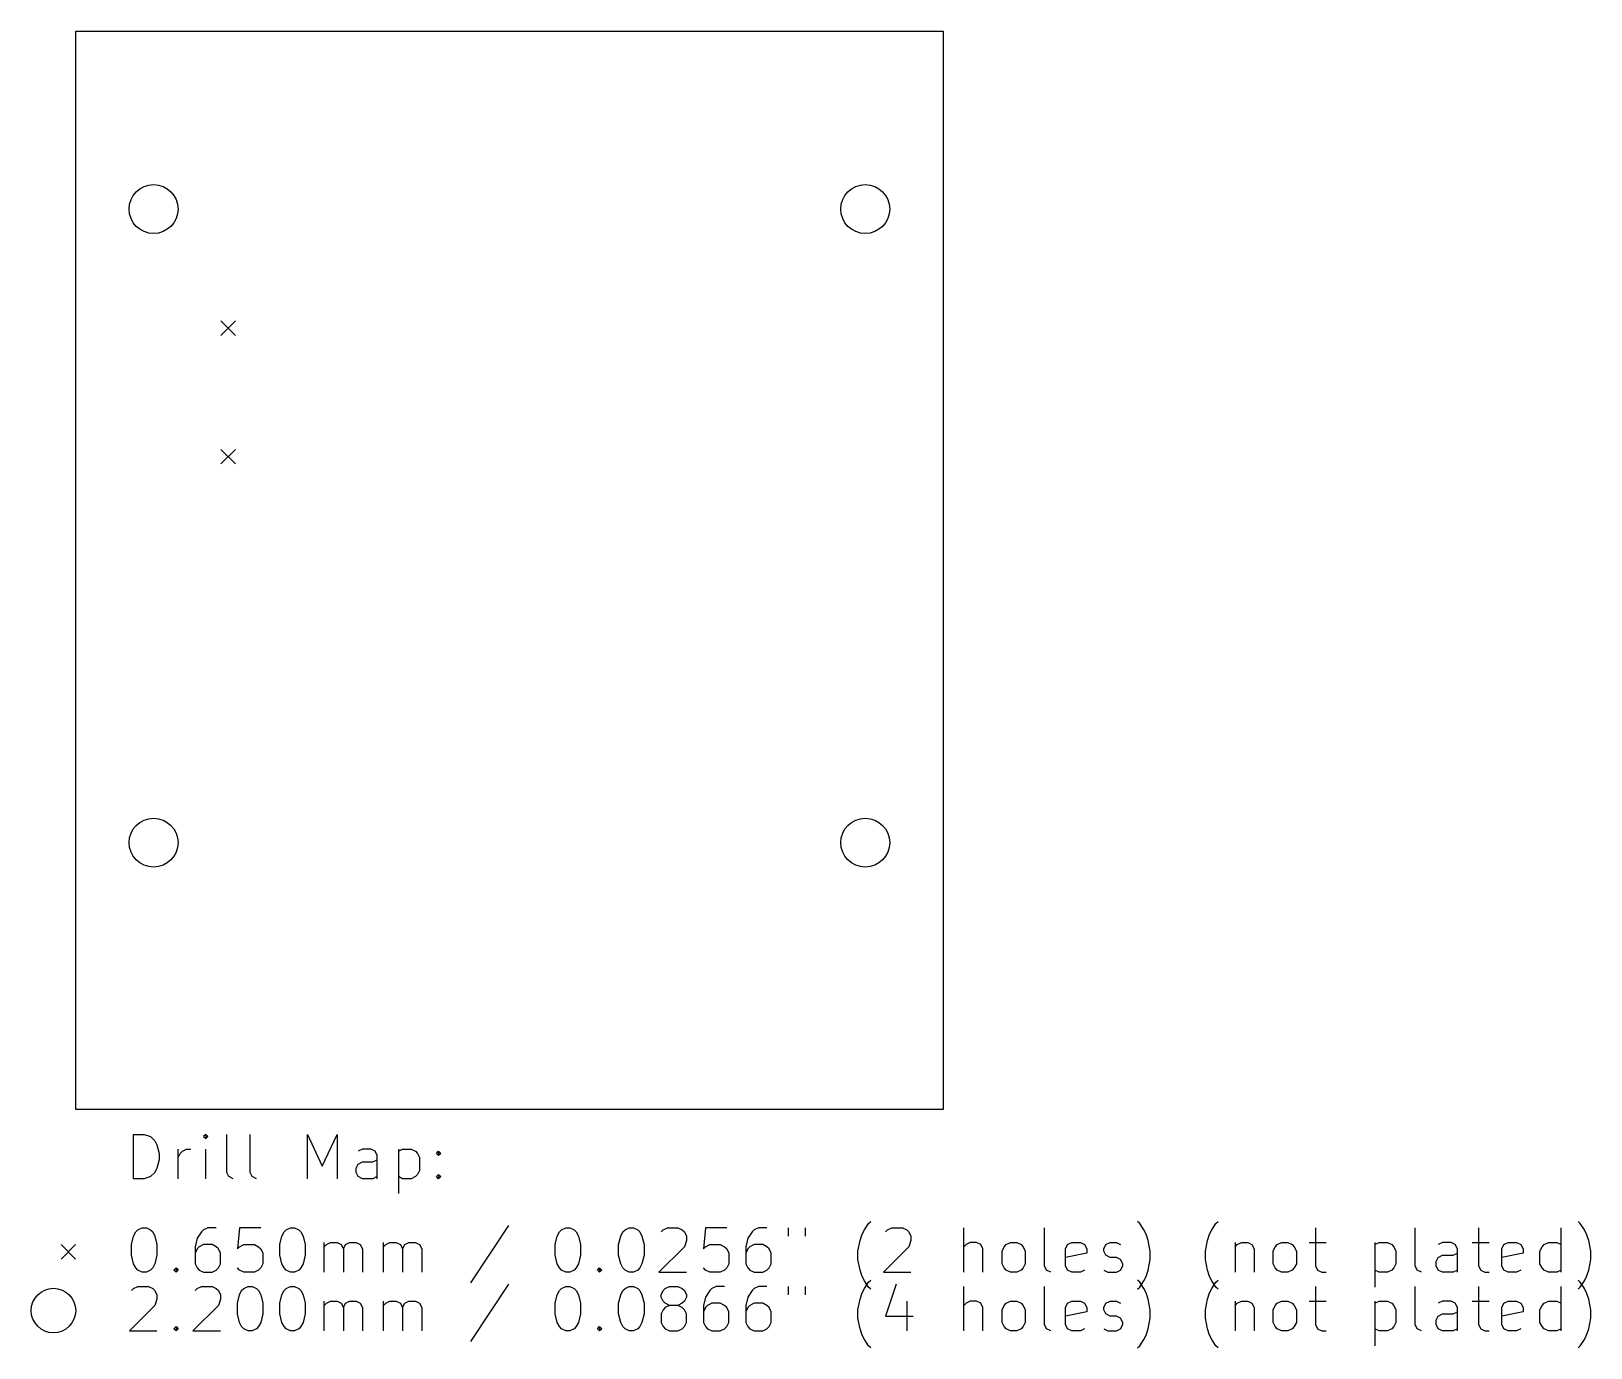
# Model space of a CAD drawing. Extents: x 4.63 to 7.39, y -5.07 to -2.74.
import ezdxf

# ---------------------------------------------------------------- set-up
doc = ezdxf.new("R2010")
doc.units = 0
doc.header["$MEASUREMENT"] = 0
doc.layers.add('BLACK', color=7, linetype='CONTINUOUS')

msp = doc.modelspace()

# ---------------------------------------------------------------- linework, layer by layer
at = {"layer": 'BLACK', "linetype": 'CONTINUOUS'}
for p, q in [((4.7047, -2.7362), (6.2402, -2.7362)), ((4.7047, -4.6457), (4.7047, -2.7362)), ((6.2402, -2.7362), (6.2402, -4.6457)), ((4.9618, -3.2494), (4.9874, -3.275)), ((4.9874, -3.2494), (4.9618, -3.275)), ((4.9618, -3.477), (4.9874, -3.5026)), ((4.9874, -3.477), (4.9618, -3.5026)), ((6.2402, -4.6457), (4.7047, -4.6457)), ((4.8072, -4.7685), (4.8072, -4.6898)), ((4.8072, -4.6898), (4.8259, -4.6898)), ((4.8259, -4.6898), (4.8372, -4.6935)), ((4.8372, -4.6935), (4.8447, -4.701)), ((4.9347, -4.6898), (4.9309, -4.6935)), ((4.9309, -4.6935), (4.9347, -4.6973)), ((4.9384, -4.6935), (4.9347, -4.6898)), ((4.9347, -4.6898), (4.9347, -4.6973)), ((4.9347, -4.6973), (4.9384, -4.6935)), ((4.9722, -4.7572), (4.9722, -4.6898)), ((5.0134, -4.7572), (5.0134, -4.6898)), ((5.1147, -4.7685), (5.1147, -4.6898)), ((5.1147, -4.6898), (5.1409, -4.746)), ((5.1409, -4.746), (5.1672, -4.6898)), ((5.1672, -4.6898), (5.1672, -4.7685)), ((4.8447, -4.701), (4.8484, -4.7085)), ((4.8484, -4.7085), (4.8522, -4.7235)), ((4.8859, -4.7685), (4.8859, -4.716)), ((4.8897, -4.7235), (4.8934, -4.7198)), ((4.8934, -4.7198), (4.9009, -4.716)), ((4.9009, -4.716), (4.9084, -4.716)), ((4.9347, -4.7685), (4.9347, -4.716)), ((5.2121, -4.716), (5.2046, -4.7198)), ((5.2271, -4.716), (5.2121, -4.716)), ((5.2346, -4.7198), (5.2271, -4.716)), ((5.2384, -4.7273), (5.2346, -4.7198)), ((5.2759, -4.716), (5.2759, -4.7947)), ((5.2759, -4.7198), (5.2834, -4.716)), ((5.2834, -4.716), (5.2984, -4.716)), ((5.2984, -4.716), (5.3059, -4.7198)), ((5.3059, -4.7198), (5.3096, -4.7235)), ((5.3434, -4.7235), (5.3471, -4.7198)), ((5.3471, -4.7198), (5.3509, -4.7235)), ((5.3471, -4.7198), (5.3471, -4.7273)), ((4.8522, -4.7348), (4.8484, -4.7497)), ((4.8522, -4.7235), (4.8522, -4.7348)), ((4.8859, -4.731), (4.8897, -4.7235)), ((5.2009, -4.7497), (5.2046, -4.7423)), ((5.2046, -4.7423), (5.2121, -4.7385)), ((5.2121, -4.7385), (5.2309, -4.7385)), ((5.2309, -4.7385), (5.2384, -4.7348)), ((5.2384, -4.7685), (5.2384, -4.7273)), ((5.3096, -4.7235), (5.3134, -4.731)), ((5.3134, -4.731), (5.3134, -4.7535)), ((5.3471, -4.7273), (5.3434, -4.7235)), ((5.3509, -4.7235), (5.3471, -4.7273)), ((4.8259, -4.7685), (4.8072, -4.7685)), ((4.8372, -4.7647), (4.8259, -4.7685)), ((4.8447, -4.7572), (4.8372, -4.7647)), ((4.8484, -4.7497), (4.8447, -4.7572)), ((4.9759, -4.7647), (4.9722, -4.7572)), ((4.9834, -4.7685), (4.9759, -4.7647)), ((5.0172, -4.7647), (5.0134, -4.7572)), ((5.0247, -4.7685), (5.0172, -4.7647)), ((5.2009, -4.7572), (5.2009, -4.7497)), ((5.2046, -4.7647), (5.2009, -4.7572)), ((5.2121, -4.7685), (5.2046, -4.7647)), ((5.2309, -4.7685), (5.2121, -4.7685)), ((5.2384, -4.7647), (5.2309, -4.7685)), ((5.2834, -4.7685), (5.2759, -4.7647)), ((5.2984, -4.7685), (5.2834, -4.7685)), ((5.3059, -4.7647), (5.2984, -4.7685)), ((5.3096, -4.761), (5.3059, -4.7647)), ((5.3134, -4.7535), (5.3096, -4.761)), ((5.3434, -4.7647), (5.3471, -4.761)), ((5.3471, -4.7685), (5.3434, -4.7647)), ((5.3471, -4.761), (5.3509, -4.7647)), ((5.3471, -4.761), (5.3471, -4.7685)), ((5.3509, -4.7647), (5.3471, -4.7685)), ((4.8109, -4.8626), (4.8147, -4.8589)), ((4.8147, -4.8589), (4.8222, -4.8551)), ((4.8222, -4.8551), (4.8297, -4.8551)), ((4.8297, -4.8551), (4.8372, -4.8589)), ((4.8372, -4.8589), (4.8409, -4.8626)), ((4.9309, -4.8589), (4.9272, -4.8626)), ((4.9384, -4.8551), (4.9309, -4.8589)), ((4.9534, -4.8551), (4.9384, -4.8551)), ((4.9947, -4.8551), (4.9909, -4.8926)), ((5.0322, -4.8551), (4.9947, -4.8551)), ((5.0734, -4.8626), (5.0772, -4.8589)), ((5.0772, -4.8589), (5.0847, -4.8551)), ((5.0847, -4.8551), (5.0922, -4.8551)), ((5.0922, -4.8551), (5.0997, -4.8589)), ((5.0997, -4.8589), (5.1034, -4.8626)), ((5.4709, -4.8514), (5.4034, -4.9526)), ((5.5609, -4.8626), (5.5646, -4.8589)), ((5.5646, -4.8589), (5.5721, -4.8551)), ((5.5721, -4.8551), (5.5796, -4.8551)), ((5.5796, -4.8551), (5.5871, -4.8589)), ((5.5871, -4.8589), (5.5908, -4.8626)), ((5.6733, -4.8626), (5.6771, -4.8589)), ((5.6771, -4.8589), (5.6846, -4.8551)), ((5.6846, -4.8551), (5.6921, -4.8551)), ((5.6921, -4.8551), (5.6996, -4.8589)), ((5.6996, -4.8589), (5.7033, -4.8626)), ((5.7408, -4.8626), (5.7446, -4.8589)), ((5.7446, -4.8589), (5.7521, -4.8551)), ((5.7521, -4.8551), (5.7708, -4.8551)), ((5.7708, -4.8551), (5.7783, -4.8589)), ((5.7783, -4.8589), (5.7821, -4.8626)), ((5.8196, -4.8551), (5.8158, -4.8926)), ((5.8571, -4.8551), (5.8196, -4.8551)), ((5.9058, -4.8589), (5.9021, -4.8626)), ((5.9133, -4.8551), (5.9058, -4.8589)), ((5.9283, -4.8551), (5.9133, -4.8551)), ((5.9658, -4.8551), (5.9658, -4.8701)), ((5.9958, -4.8551), (5.9958, -4.8701)), ((6.097, -4.8664), (6.1008, -4.8589)), ((6.1008, -4.8589), (6.1083, -4.8476)), ((6.1083, -4.8476), (6.112, -4.8439)), ((6.1383, -4.8626), (6.142, -4.8589)), ((6.142, -4.8589), (6.1495, -4.8551)), ((6.1495, -4.8551), (6.1683, -4.8551)), ((6.1683, -4.8551), (6.1758, -4.8589)), ((6.1758, -4.8589), (6.1795, -4.8626)), ((6.277, -4.9339), (6.277, -4.8551)), ((6.4195, -4.9226), (6.4195, -4.8551)), ((6.5882, -4.8476), (6.5845, -4.8439)), ((6.5957, -4.8589), (6.5882, -4.8476)), ((6.5995, -4.8664), (6.5957, -4.8589)), ((6.712, -4.8664), (6.7157, -4.8589)), ((6.7157, -4.8589), (6.7232, -4.8476)), ((6.7232, -4.8476), (6.727, -4.8439)), ((6.8994, -4.8551), (6.8994, -4.9226)), ((7.0757, -4.9226), (7.0757, -4.8551)), ((7.1881, -4.8551), (7.1881, -4.9226)), ((7.3344, -4.9339), (7.3344, -4.8551)), ((7.3681, -4.8476), (7.3644, -4.8439)), ((7.3756, -4.8589), (7.3681, -4.8476)), ((7.3794, -4.8664), (7.3756, -4.8589)), ((4.6789, -4.885), (4.7045, -4.9106)), ((4.7045, -4.885), (4.6789, -4.9106)), ((4.8034, -4.8851), (4.8072, -4.8701)), ((4.8034, -4.9039), (4.8034, -4.8851)), ((4.8072, -4.8701), (4.8109, -4.8626)), ((4.8409, -4.8626), (4.8447, -4.8701)), ((4.8447, -4.8701), (4.8484, -4.8851)), ((4.8484, -4.8851), (4.8484, -4.9039)), ((4.9197, -4.8739), (4.9159, -4.8889)), ((4.9272, -4.8626), (4.9197, -4.8739)), ((4.9309, -4.8851), (4.9234, -4.8889)), ((4.9459, -4.8851), (4.9309, -4.8851)), ((4.9534, -4.8889), (4.9459, -4.8851)), ((4.9947, -4.8889), (5.0022, -4.8851)), ((5.0022, -4.8851), (5.0209, -4.8851)), ((5.0209, -4.8851), (5.0284, -4.8889)), ((5.0659, -4.8851), (5.0697, -4.8701)), ((5.0659, -4.9039), (5.0659, -4.8851)), ((5.0697, -4.8701), (5.0734, -4.8626)), ((5.1034, -4.8626), (5.1072, -4.8701)), ((5.1072, -4.8701), (5.1109, -4.8851)), ((5.1109, -4.8851), (5.1109, -4.9039)), ((5.1447, -4.9339), (5.1447, -4.8814)), ((5.1447, -4.8889), (5.1484, -4.8851)), ((5.1484, -4.8851), (5.1559, -4.8814)), ((5.1559, -4.8814), (5.1672, -4.8814)), ((5.1672, -4.8814), (5.1746, -4.8851)), ((5.1746, -4.8851), (5.1784, -4.8926)), ((5.1784, -4.8926), (5.1821, -4.8851)), ((5.1821, -4.8851), (5.1896, -4.8814)), ((5.1896, -4.8814), (5.2009, -4.8814)), ((5.2009, -4.8814), (5.2084, -4.8851)), ((5.2084, -4.8851), (5.2121, -4.8926)), ((5.2496, -4.9339), (5.2496, -4.8814)), ((5.2496, -4.8889), (5.2534, -4.8851)), ((5.2534, -4.8851), (5.2609, -4.8814)), ((5.2609, -4.8814), (5.2721, -4.8814)), ((5.2721, -4.8814), (5.2796, -4.8851)), ((5.2796, -4.8851), (5.2834, -4.8926)), ((5.2834, -4.8926), (5.2871, -4.8851)), ((5.2871, -4.8851), (5.2946, -4.8814)), ((5.2946, -4.8814), (5.3059, -4.8814)), ((5.3059, -4.8814), (5.3134, -4.8851)), ((5.3134, -4.8851), (5.3171, -4.8926)), ((5.5534, -4.8851), (5.5571, -4.8701)), ((5.5534, -4.9039), (5.5534, -4.8851)), ((5.5571, -4.8701), (5.5609, -4.8626)), ((5.5908, -4.8626), (5.5946, -4.8701)), ((5.5946, -4.8701), (5.5983, -4.8851)), ((5.5983, -4.8851), (5.5983, -4.9039)), ((5.6658, -4.8851), (5.6696, -4.8701)), ((5.6658, -4.9039), (5.6658, -4.8851)), ((5.6696, -4.8701), (5.6733, -4.8626)), ((5.7033, -4.8626), (5.7071, -4.8701)), ((5.7071, -4.8701), (5.7108, -4.8851)), ((5.7108, -4.8851), (5.7108, -4.9039)), ((5.7821, -4.8626), (5.7858, -4.8701)), ((5.7858, -4.8776), (5.7821, -4.8889)), ((5.7858, -4.8701), (5.7858, -4.8776)), ((5.8196, -4.8889), (5.8271, -4.8851)), ((5.8271, -4.8851), (5.8458, -4.8851)), ((5.8458, -4.8851), (5.8533, -4.8889)), ((5.8946, -4.8739), (5.8908, -4.8889)), ((5.9021, -4.8626), (5.8946, -4.8739)), ((5.9058, -4.8851), (5.8983, -4.8889)), ((5.9208, -4.8851), (5.9058, -4.8851)), ((5.9283, -4.8889), (5.9208, -4.8851)), ((6.0895, -4.8964), (6.0933, -4.8776)), ((6.0933, -4.8776), (6.097, -4.8664)), ((6.1795, -4.8626), (6.1833, -4.8701)), ((6.1833, -4.8776), (6.1795, -4.8889)), ((6.1833, -4.8701), (6.1833, -4.8776)), ((6.2808, -4.8851), (6.277, -4.8889)), ((6.2883, -4.8814), (6.2808, -4.8851)), ((6.2995, -4.8814), (6.2883, -4.8814)), ((6.307, -4.8851), (6.2995, -4.8814)), ((6.3108, -4.8926), (6.307, -4.8851)), ((6.3483, -4.8889), (6.352, -4.8851)), ((6.352, -4.8851), (6.3595, -4.8814)), ((6.3595, -4.8814), (6.3708, -4.8814)), ((6.3708, -4.8814), (6.3782, -4.8851)), ((6.3782, -4.8851), (6.382, -4.8889)), ((6.457, -4.8926), (6.4607, -4.8851)), ((6.4607, -4.8851), (6.4682, -4.8814)), ((6.4682, -4.8814), (6.4832, -4.8814)), ((6.4832, -4.8814), (6.4907, -4.8851)), ((6.4907, -4.8851), (6.4945, -4.8926)), ((6.5245, -4.8926), (6.5282, -4.8851)), ((6.5282, -4.8851), (6.5357, -4.8814)), ((6.5357, -4.8814), (6.547, -4.8814)), ((6.547, -4.8814), (6.5545, -4.8851)), ((6.6032, -4.8776), (6.5995, -4.8664)), ((6.607, -4.8964), (6.6032, -4.8776)), ((6.7045, -4.8964), (6.7082, -4.8776)), ((6.7082, -4.8776), (6.712, -4.8664)), ((6.757, -4.8814), (6.757, -4.9339)), ((6.757, -4.8889), (6.7607, -4.8851)), ((6.7607, -4.8851), (6.7682, -4.8814)), ((6.7682, -4.8814), (6.7794, -4.8814)), ((6.7794, -4.8814), (6.7869, -4.8851)), ((6.7869, -4.8851), (6.7907, -4.8926)), ((6.8282, -4.8889), (6.8319, -4.8851)), ((6.8319, -4.8851), (6.8394, -4.8814)), ((6.8394, -4.8814), (6.8507, -4.8814)), ((6.8507, -4.8814), (6.8582, -4.8851)), ((6.8582, -4.8851), (6.8619, -4.8889)), ((6.8882, -4.8814), (6.9182, -4.8814)), ((7.0044, -4.8814), (7.0044, -4.9601)), ((7.0044, -4.8851), (7.0119, -4.8814)), ((7.0119, -4.8814), (7.0269, -4.8814)), ((7.0269, -4.8814), (7.0344, -4.8851)), ((7.0344, -4.8851), (7.0382, -4.8889)), ((7.1244, -4.8814), (7.1169, -4.8851)), ((7.1394, -4.8814), (7.1244, -4.8814)), ((7.1469, -4.8851), (7.1394, -4.8814)), ((7.1507, -4.8926), (7.1469, -4.8851)), ((7.1769, -4.8814), (7.2069, -4.8814)), ((7.2294, -4.8926), (7.2331, -4.8851)), ((7.2331, -4.8851), (7.2406, -4.8814)), ((7.2406, -4.8814), (7.2556, -4.8814)), ((7.2556, -4.8814), (7.2631, -4.8851)), ((7.2631, -4.8851), (7.2669, -4.8926)), ((7.3006, -4.8889), (7.3044, -4.8851)), ((7.3044, -4.8851), (7.3119, -4.8814)), ((7.3119, -4.8814), (7.3269, -4.8814)), ((7.3269, -4.8814), (7.3344, -4.8851)), ((7.3831, -4.8776), (7.3794, -4.8664)), ((7.3869, -4.8964), (7.3831, -4.8776)), ((4.8072, -4.9189), (4.8034, -4.9039)), ((4.8484, -4.9039), (4.8447, -4.9189)), ((4.9159, -4.8889), (4.9159, -4.9189)), ((4.9197, -4.8926), (4.9159, -4.9001)), ((4.9234, -4.8889), (4.9197, -4.8926)), ((4.9572, -4.8926), (4.9534, -4.8889)), ((4.9609, -4.9001), (4.9572, -4.8926)), ((4.9609, -4.9189), (4.9609, -4.9001)), ((4.9909, -4.8926), (4.9947, -4.8889)), ((5.0284, -4.8889), (5.0322, -4.8926)), ((5.0322, -4.8926), (5.0359, -4.9001)), ((5.0359, -4.9001), (5.0359, -4.9189)), ((5.0697, -4.9189), (5.0659, -4.9039)), ((5.1109, -4.9039), (5.1072, -4.9189)), ((5.1784, -4.8926), (5.1784, -4.9339)), ((5.2121, -4.8926), (5.2121, -4.9339)), ((5.2834, -4.8926), (5.2834, -4.9339)), ((5.3171, -4.8926), (5.3171, -4.9339)), ((5.5571, -4.9189), (5.5534, -4.9039)), ((5.5983, -4.9039), (5.5946, -4.9189)), ((5.6696, -4.9189), (5.6658, -4.9039)), ((5.7108, -4.9039), (5.7071, -4.9189)), ((5.7821, -4.8889), (5.7371, -4.9339)), ((5.8158, -4.8926), (5.8196, -4.8889)), ((5.8533, -4.8889), (5.8571, -4.8926)), ((5.8571, -4.8926), (5.8608, -4.9001)), ((5.8608, -4.9001), (5.8608, -4.9189)), ((5.8908, -4.8889), (5.8908, -4.9189)), ((5.8946, -4.8926), (5.8908, -4.9001)), ((5.8983, -4.8889), (5.8946, -4.8926)), ((5.9321, -4.8926), (5.9283, -4.8889)), ((5.9358, -4.9001), (5.9321, -4.8926)), ((5.9358, -4.9189), (5.9358, -4.9001)), ((6.0895, -4.9114), (6.0895, -4.8964)), ((6.0933, -4.9301), (6.0895, -4.9114)), ((6.1795, -4.8889), (6.1345, -4.9339)), ((6.3108, -4.9339), (6.3108, -4.8926)), ((6.3445, -4.8964), (6.3483, -4.8889)), ((6.3445, -4.9189), (6.3445, -4.8964)), ((6.382, -4.8889), (6.3857, -4.8964)), ((6.3857, -4.8964), (6.3857, -4.9189)), ((6.457, -4.9226), (6.457, -4.8926)), ((6.4945, -4.9001), (6.457, -4.9076)), ((6.4945, -4.8926), (6.4945, -4.9001)), ((6.5245, -4.8964), (6.5245, -4.8926)), ((6.5282, -4.9039), (6.5245, -4.8964)), ((6.5357, -4.9076), (6.5282, -4.9039)), ((6.547, -4.9076), (6.5357, -4.9076)), ((6.5545, -4.9114), (6.547, -4.9076)), ((6.5582, -4.9189), (6.5545, -4.9114)), ((6.6032, -4.9301), (6.607, -4.9114)), ((6.607, -4.9114), (6.607, -4.8964)), ((6.7045, -4.9114), (6.7045, -4.8964)), ((6.7082, -4.9301), (6.7045, -4.9114)), ((6.7907, -4.8926), (6.7907, -4.9339)), ((6.8244, -4.8964), (6.8282, -4.8889)), ((6.8244, -4.9189), (6.8244, -4.8964)), ((6.8619, -4.8889), (6.8657, -4.8964)), ((6.8657, -4.8964), (6.8657, -4.9189)), ((7.0382, -4.8889), (7.0419, -4.8964)), ((7.0419, -4.8964), (7.0419, -4.9189)), ((7.1132, -4.9151), (7.1169, -4.9076)), ((7.1169, -4.9076), (7.1244, -4.9039)), ((7.1244, -4.9039), (7.1432, -4.9039)), ((7.1432, -4.9039), (7.1507, -4.9001)), ((7.1507, -4.9339), (7.1507, -4.8926)), ((7.2294, -4.9226), (7.2294, -4.8926)), ((7.2669, -4.9001), (7.2294, -4.9076)), ((7.2669, -4.8926), (7.2669, -4.9001)), ((7.2969, -4.8964), (7.3006, -4.8889)), ((7.2969, -4.9189), (7.2969, -4.8964)), ((7.3831, -4.9301), (7.3869, -4.9114)), ((7.3869, -4.9114), (7.3869, -4.8964)), ((4.8109, -4.9264), (4.8072, -4.9189)), ((4.8147, -4.9301), (4.8109, -4.9264)), ((4.8222, -4.9339), (4.8147, -4.9301)), ((4.8297, -4.9339), (4.8222, -4.9339)), ((4.8372, -4.9301), (4.8297, -4.9339)), ((4.8409, -4.9264), (4.8372, -4.9301)), ((4.8447, -4.9189), (4.8409, -4.9264)), ((4.8784, -4.9301), (4.8822, -4.9264)), ((4.8822, -4.9339), (4.8784, -4.9301)), ((4.8822, -4.9264), (4.8859, -4.9301)), ((4.8822, -4.9264), (4.8822, -4.9339)), ((4.8859, -4.9301), (4.8822, -4.9339)), ((4.9159, -4.9189), (4.9197, -4.9264)), ((4.9197, -4.9264), (4.9234, -4.9301)), ((4.9234, -4.9301), (4.9309, -4.9339)), ((4.9309, -4.9339), (4.9459, -4.9339)), ((4.9459, -4.9339), (4.9534, -4.9301)), ((4.9534, -4.9301), (4.9572, -4.9264)), ((4.9572, -4.9264), (4.9609, -4.9189)), ((4.9947, -4.9301), (4.9909, -4.9264)), ((5.0022, -4.9339), (4.9947, -4.9301)), ((5.0209, -4.9339), (5.0022, -4.9339)), ((5.0284, -4.9301), (5.0209, -4.9339)), ((5.0322, -4.9264), (5.0284, -4.9301)), ((5.0359, -4.9189), (5.0322, -4.9264)), ((5.0734, -4.9264), (5.0697, -4.9189)), ((5.0772, -4.9301), (5.0734, -4.9264)), ((5.0847, -4.9339), (5.0772, -4.9301)), ((5.0922, -4.9339), (5.0847, -4.9339)), ((5.0997, -4.9301), (5.0922, -4.9339)), ((5.1034, -4.9264), (5.0997, -4.9301)), ((5.1072, -4.9189), (5.1034, -4.9264)), ((5.5609, -4.9264), (5.5571, -4.9189)), ((5.5646, -4.9301), (5.5609, -4.9264)), ((5.5721, -4.9339), (5.5646, -4.9301)), ((5.5796, -4.9339), (5.5721, -4.9339)), ((5.5871, -4.9301), (5.5796, -4.9339)), ((5.5908, -4.9264), (5.5871, -4.9301)), ((5.5946, -4.9189), (5.5908, -4.9264)), ((5.6283, -4.9301), (5.6321, -4.9264)), ((5.6321, -4.9339), (5.6283, -4.9301)), ((5.6321, -4.9264), (5.6358, -4.9301)), ((5.6321, -4.9264), (5.6321, -4.9339)), ((5.6358, -4.9301), (5.6321, -4.9339)), ((5.6733, -4.9264), (5.6696, -4.9189)), ((5.6771, -4.9301), (5.6733, -4.9264)), ((5.6846, -4.9339), (5.6771, -4.9301)), ((5.6921, -4.9339), (5.6846, -4.9339)), ((5.6996, -4.9301), (5.6921, -4.9339)), ((5.7033, -4.9264), (5.6996, -4.9301)), ((5.7071, -4.9189), (5.7033, -4.9264)), ((5.7371, -4.9339), (5.7858, -4.9339)), ((5.8196, -4.9301), (5.8158, -4.9264)), ((5.8271, -4.9339), (5.8196, -4.9301)), ((5.8458, -4.9339), (5.8271, -4.9339)), ((5.8533, -4.9301), (5.8458, -4.9339)), ((5.8571, -4.9264), (5.8533, -4.9301)), ((5.8608, -4.9189), (5.8571, -4.9264)), ((5.8908, -4.9189), (5.8946, -4.9264)), ((5.8946, -4.9264), (5.8983, -4.9301)), ((5.8983, -4.9301), (5.9058, -4.9339)), ((5.9058, -4.9339), (5.9208, -4.9339)), ((5.9208, -4.9339), (5.9283, -4.9301)), ((5.9283, -4.9301), (5.9321, -4.9264)), ((5.9321, -4.9264), (5.9358, -4.9189)), ((6.097, -4.9414), (6.0933, -4.9301)), ((6.1008, -4.9489), (6.097, -4.9414)), ((6.1345, -4.9339), (6.1833, -4.9339)), ((6.3483, -4.9264), (6.3445, -4.9189)), ((6.352, -4.9301), (6.3483, -4.9264)), ((6.3595, -4.9339), (6.352, -4.9301)), ((6.3708, -4.9339), (6.3595, -4.9339)), ((6.3782, -4.9301), (6.3708, -4.9339)), ((6.382, -4.9264), (6.3782, -4.9301)), ((6.3857, -4.9189), (6.382, -4.9264)), ((6.4232, -4.9301), (6.4195, -4.9226)), ((6.4307, -4.9339), (6.4232, -4.9301)), ((6.4607, -4.9301), (6.457, -4.9226)), ((6.4682, -4.9339), (6.4607, -4.9301)), ((6.4832, -4.9339), (6.4682, -4.9339)), ((6.4907, -4.9301), (6.4832, -4.9339)), ((6.5245, -4.9301), (6.532, -4.9339)), ((6.532, -4.9339), (6.547, -4.9339)), ((6.547, -4.9339), (6.5545, -4.9301)), ((6.5545, -4.9301), (6.5582, -4.9226)), ((6.5582, -4.9226), (6.5582, -4.9189)), ((6.5957, -4.9489), (6.5995, -4.9414)), ((6.5995, -4.9414), (6.6032, -4.9301)), ((6.712, -4.9414), (6.7082, -4.9301)), ((6.7157, -4.9489), (6.712, -4.9414)), ((6.8282, -4.9264), (6.8244, -4.9189)), ((6.8319, -4.9301), (6.8282, -4.9264)), ((6.8394, -4.9339), (6.8319, -4.9301)), ((6.8507, -4.9339), (6.8394, -4.9339)), ((6.8582, -4.9301), (6.8507, -4.9339)), ((6.8619, -4.9264), (6.8582, -4.9301)), ((6.8657, -4.9189), (6.8619, -4.9264)), ((6.8994, -4.9226), (6.9032, -4.9301)), ((6.9032, -4.9301), (6.9107, -4.9339)), ((6.9107, -4.9339), (6.9182, -4.9339)), ((7.0119, -4.9339), (7.0044, -4.9301)), ((7.0269, -4.9339), (7.0119, -4.9339)), ((7.0344, -4.9301), (7.0269, -4.9339)), ((7.0382, -4.9264), (7.0344, -4.9301)), ((7.0419, -4.9189), (7.0382, -4.9264)), ((7.0794, -4.9301), (7.0757, -4.9226)), ((7.0869, -4.9339), (7.0794, -4.9301)), ((7.1132, -4.9226), (7.1132, -4.9151)), ((7.1169, -4.9301), (7.1132, -4.9226)), ((7.1244, -4.9339), (7.1169, -4.9301)), ((7.1432, -4.9339), (7.1244, -4.9339)), ((7.1507, -4.9301), (7.1432, -4.9339)), ((7.1881, -4.9226), (7.1919, -4.9301)), ((7.1919, -4.9301), (7.1994, -4.9339)), ((7.1994, -4.9339), (7.2069, -4.9339)), ((7.2331, -4.9301), (7.2294, -4.9226)), ((7.2406, -4.9339), (7.2331, -4.9301)), ((7.2556, -4.9339), (7.2406, -4.9339)), ((7.2631, -4.9301), (7.2556, -4.9339)), ((7.3006, -4.9264), (7.2969, -4.9189)), ((7.3044, -4.9301), (7.3006, -4.9264)), ((7.3119, -4.9339), (7.3044, -4.9301)), ((7.3269, -4.9339), (7.3119, -4.9339)), ((7.3344, -4.9301), (7.3269, -4.9339)), ((7.3756, -4.9489), (7.3794, -4.9414)), ((7.3794, -4.9414), (7.3831, -4.9301)), ((4.8034, -4.9665), (4.8072, -4.9628)), ((4.8072, -4.9628), (4.8147, -4.959)), ((4.8147, -4.959), (4.8334, -4.959)), ((4.8334, -4.959), (4.8409, -4.9628)), ((4.8409, -4.9628), (4.8447, -4.9665)), ((4.8447, -4.9665), (4.8484, -4.974)), ((4.9159, -4.9665), (4.9197, -4.9628)), ((4.9197, -4.9628), (4.9272, -4.959)), ((4.9272, -4.959), (4.9459, -4.959)), ((4.9459, -4.959), (4.9534, -4.9628)), ((4.9534, -4.9628), (4.9572, -4.9665)), ((4.9572, -4.9665), (4.9609, -4.974)), ((4.9947, -4.974), (4.9984, -4.9665)), ((4.9984, -4.9665), (5.0022, -4.9628)), ((5.0022, -4.9628), (5.0097, -4.959)), ((5.0097, -4.959), (5.0172, -4.959)), ((5.0172, -4.959), (5.0247, -4.9628)), ((5.0247, -4.9628), (5.0284, -4.9665)), ((5.0284, -4.9665), (5.0322, -4.974)), ((5.0697, -4.974), (5.0734, -4.9665)), ((5.0734, -4.9665), (5.0772, -4.9628)), ((5.0772, -4.9628), (5.0847, -4.959)), ((5.0847, -4.959), (5.0922, -4.959)), ((5.0922, -4.959), (5.0997, -4.9628)), ((5.0997, -4.9628), (5.1034, -4.9665)), ((5.1034, -4.9665), (5.1072, -4.974)), ((5.4709, -4.9553), (5.4034, -5.0565)), ((5.5571, -4.974), (5.5609, -4.9665)), ((5.5609, -4.9665), (5.5646, -4.9628)), ((5.5646, -4.9628), (5.5721, -4.959)), ((5.5721, -4.959), (5.5796, -4.959)), ((5.5796, -4.959), (5.5871, -4.9628)), ((5.5871, -4.9628), (5.5908, -4.9665)), ((5.5908, -4.9665), (5.5946, -4.974)), ((5.6696, -4.974), (5.6733, -4.9665)), ((5.6733, -4.9665), (5.6771, -4.9628)), ((5.6771, -4.9628), (5.6846, -4.959)), ((5.6846, -4.959), (5.6921, -4.959)), ((5.6921, -4.959), (5.6996, -4.9628)), ((5.6996, -4.9628), (5.7033, -4.9665)), ((5.7033, -4.9665), (5.7071, -4.974)), ((5.7408, -4.974), (5.7446, -4.9665)), ((5.7446, -4.9665), (5.7483, -4.9628)), ((5.7483, -4.9628), (5.7558, -4.959)), ((5.7558, -4.959), (5.7708, -4.959)), ((5.7708, -4.959), (5.7783, -4.9628)), ((5.7783, -4.9628), (5.7821, -4.9665)), ((5.7821, -4.9665), (5.7858, -4.974)), ((5.8271, -4.9665), (5.8196, -4.9778)), ((5.8308, -4.9628), (5.8271, -4.9665)), ((5.8383, -4.959), (5.8308, -4.9628)), ((5.8533, -4.959), (5.8383, -4.959)), ((5.9021, -4.9665), (5.8946, -4.9778)), ((5.9058, -4.9628), (5.9021, -4.9665)), ((5.9133, -4.959), (5.9058, -4.9628)), ((5.9283, -4.959), (5.9133, -4.959)), ((5.9658, -4.959), (5.9658, -4.974)), ((5.9958, -4.959), (5.9958, -4.974)), ((6.097, -4.9703), (6.1008, -4.9628)), ((6.1083, -4.9601), (6.1008, -4.9489)), ((6.1008, -4.9628), (6.1083, -4.9515)), ((6.1083, -4.9515), (6.112, -4.9478)), ((6.112, -4.9638), (6.1083, -4.9601)), ((6.157, -4.9553), (6.1383, -5.0115)), ((6.277, -5.0378), (6.277, -4.959)), ((6.4195, -5.0265), (6.4195, -4.959)), ((6.5882, -4.9515), (6.5845, -4.9478)), ((6.5845, -4.9638), (6.5882, -4.9601)), ((6.5882, -4.9601), (6.5957, -4.9489)), ((6.5957, -4.9628), (6.5882, -4.9515)), ((6.5995, -4.9703), (6.5957, -4.9628)), ((6.712, -4.9703), (6.7157, -4.9628)), ((6.7232, -4.9601), (6.7157, -4.9489)), ((6.7157, -4.9628), (6.7232, -4.9515)), ((6.7232, -4.9515), (6.727, -4.9478)), ((6.727, -4.9638), (6.7232, -4.9601)), ((6.8994, -4.959), (6.8994, -5.0265)), ((7.0757, -5.0265), (7.0757, -4.959)), ((7.1881, -4.959), (7.1881, -5.0265)), ((7.3344, -5.0378), (7.3344, -4.959)), ((7.3681, -4.9515), (7.3644, -4.9478)), ((7.3644, -4.9638), (7.3681, -4.9601)), ((7.3681, -4.9601), (7.3756, -4.9489)), ((7.3756, -4.9628), (7.3681, -4.9515)), ((7.3794, -4.9703), (7.3756, -4.9628)), ((4.8447, -4.9928), (4.7997, -5.0378)), ((4.8484, -4.9815), (4.8447, -4.9928)), ((4.8484, -4.974), (4.8484, -4.9815)), ((4.9572, -4.9928), (4.9122, -5.0378)), ((4.9609, -4.9815), (4.9572, -4.9928)), ((4.9609, -4.974), (4.9609, -4.9815)), ((4.9909, -4.989), (4.9947, -4.974)), ((4.9909, -5.0078), (4.9909, -4.989)), ((5.0322, -4.974), (5.0359, -4.989)), ((5.0359, -4.989), (5.0359, -5.0078)), ((5.0659, -4.989), (5.0697, -4.974)), ((5.0659, -5.0078), (5.0659, -4.989)), ((5.1072, -4.974), (5.1109, -4.989)), ((5.1109, -4.989), (5.1109, -5.0078)), ((5.1447, -5.0378), (5.1447, -4.9853)), ((5.1447, -4.9928), (5.1484, -4.989)), ((5.1484, -4.989), (5.1559, -4.9853)), ((5.1559, -4.9853), (5.1672, -4.9853)), ((5.1672, -4.9853), (5.1746, -4.989)), ((5.1746, -4.989), (5.1784, -4.9965)), ((5.1784, -4.9965), (5.1821, -4.989)), ((5.1784, -4.9965), (5.1784, -5.0378)), ((5.1821, -4.989), (5.1896, -4.9853)), ((5.1896, -4.9853), (5.2009, -4.9853)), ((5.2009, -4.9853), (5.2084, -4.989)), ((5.2084, -4.989), (5.2121, -4.9965)), ((5.2121, -4.9965), (5.2121, -5.0378)), ((5.2496, -5.0378), (5.2496, -4.9853)), ((5.2496, -4.9928), (5.2534, -4.989)), ((5.2534, -4.989), (5.2609, -4.9853)), ((5.2609, -4.9853), (5.2721, -4.9853)), ((5.2721, -4.9853), (5.2796, -4.989)), ((5.2796, -4.989), (5.2834, -4.9965)), ((5.2834, -4.9965), (5.2871, -4.989)), ((5.2834, -4.9965), (5.2834, -5.0378)), ((5.2871, -4.989), (5.2946, -4.9853)), ((5.2946, -4.9853), (5.3059, -4.9853)), ((5.3059, -4.9853), (5.3134, -4.989)), ((5.3134, -4.989), (5.3171, -4.9965)), ((5.3171, -4.9965), (5.3171, -5.0378)), ((5.5534, -4.989), (5.5571, -4.974)), ((5.5534, -5.0078), (5.5534, -4.989)), ((5.5946, -4.974), (5.5983, -4.989)), ((5.5983, -4.989), (5.5983, -5.0078)), ((5.6658, -4.989), (5.6696, -4.974)), ((5.6658, -5.0078), (5.6658, -4.989)), ((5.7071, -4.974), (5.7108, -4.989)), ((5.7108, -4.989), (5.7108, -5.0078)), ((5.7408, -4.9778), (5.7408, -4.974)), ((5.7446, -4.9853), (5.7408, -4.9778)), ((5.7483, -4.989), (5.7446, -4.9853)), ((5.7483, -4.9965), (5.7446, -5.0003)), ((5.7558, -4.9928), (5.7483, -4.989)), ((5.7558, -4.9928), (5.7483, -4.9965)), ((5.7708, -4.9928), (5.7558, -4.9928)), ((5.7783, -4.989), (5.7708, -4.9928)), ((5.7783, -4.9965), (5.7708, -4.9928)), ((5.7821, -4.9853), (5.7783, -4.989)), ((5.7821, -5.0003), (5.7783, -4.9965)), ((5.7858, -4.9778), (5.7821, -4.9853)), ((5.7858, -4.974), (5.7858, -4.9778)), ((5.8196, -4.9778), (5.8158, -4.9928)), ((5.8158, -4.9928), (5.8158, -5.0228)), ((5.8196, -4.9965), (5.8158, -5.004)), ((5.8233, -4.9928), (5.8196, -4.9965)), ((5.8308, -4.989), (5.8233, -4.9928)), ((5.8458, -4.989), (5.8308, -4.989)), ((5.8533, -4.9928), (5.8458, -4.989)), ((5.8571, -4.9965), (5.8533, -4.9928)), ((5.8608, -5.004), (5.8571, -4.9965)), ((5.8946, -4.9778), (5.8908, -4.9928)), ((5.8908, -4.9928), (5.8908, -5.0228)), ((5.8946, -4.9965), (5.8908, -5.004)), ((5.8983, -4.9928), (5.8946, -4.9965)), ((5.9058, -4.989), (5.8983, -4.9928)), ((5.9208, -4.989), (5.9058, -4.989)), ((5.9283, -4.9928), (5.9208, -4.989)), ((5.9321, -4.9965), (5.9283, -4.9928)), ((5.9358, -5.004), (5.9321, -4.9965)), ((6.0895, -5.0003), (6.0933, -4.9815)), ((6.0933, -4.9815), (6.097, -4.9703)), ((6.1758, -4.9853), (6.1758, -5.0378)), ((6.2808, -4.989), (6.277, -4.9928)), ((6.2883, -4.9853), (6.2808, -4.989)), ((6.2995, -4.9853), (6.2883, -4.9853)), ((6.307, -4.989), (6.2995, -4.9853)), ((6.3108, -4.9965), (6.307, -4.989)), ((6.3108, -5.0378), (6.3108, -4.9965)), ((6.3445, -5.0003), (6.3483, -4.9928)), ((6.3483, -4.9928), (6.352, -4.989)), ((6.352, -4.989), (6.3595, -4.9853)), ((6.3595, -4.9853), (6.3708, -4.9853)), ((6.3708, -4.9853), (6.3782, -4.989)), ((6.3782, -4.989), (6.382, -4.9928)), ((6.382, -4.9928), (6.3857, -5.0003)), ((6.457, -4.9965), (6.4607, -4.989)), ((6.457, -5.0265), (6.457, -4.9965)), ((6.4607, -4.989), (6.4682, -4.9853)), ((6.4682, -4.9853), (6.4832, -4.9853)), ((6.4832, -4.9853), (6.4907, -4.989)), ((6.4907, -4.989), (6.4945, -4.9965)), ((6.4945, -4.9965), (6.4945, -5.004)), ((6.5245, -4.9965), (6.5282, -4.989)), ((6.5245, -5.0003), (6.5245, -4.9965)), ((6.5282, -4.989), (6.5357, -4.9853)), ((6.5357, -4.9853), (6.547, -4.9853)), ((6.547, -4.9853), (6.5545, -4.989)), ((6.6032, -4.9815), (6.5995, -4.9703)), ((6.607, -5.0003), (6.6032, -4.9815)), ((6.7045, -5.0003), (6.7082, -4.9815)), ((6.7082, -4.9815), (6.712, -4.9703)), ((6.757, -4.9853), (6.757, -5.0378)), ((6.757, -4.9928), (6.7607, -4.989)), ((6.7607, -4.989), (6.7682, -4.9853)), ((6.7682, -4.9853), (6.7794, -4.9853)), ((6.7794, -4.9853), (6.7869, -4.989)), ((6.7869, -4.989), (6.7907, -4.9965)), ((6.7907, -4.9965), (6.7907, -5.0378)), ((6.8244, -5.0003), (6.8282, -4.9928)), ((6.8282, -4.9928), (6.8319, -4.989)), ((6.8319, -4.989), (6.8394, -4.9853)), ((6.8394, -4.9853), (6.8507, -4.9853)), ((6.8507, -4.9853), (6.8582, -4.989)), ((6.8582, -4.989), (6.8619, -4.9928)), ((6.8619, -4.9928), (6.8657, -5.0003)), ((6.8882, -4.9853), (6.9182, -4.9853)), ((7.0044, -4.9853), (7.0044, -5.064)), ((7.0044, -4.989), (7.0119, -4.9853)), ((7.0119, -4.9853), (7.0269, -4.9853)), ((7.0269, -4.9853), (7.0344, -4.989)), ((7.0344, -4.989), (7.0382, -4.9928)), ((7.0382, -4.9928), (7.0419, -5.0003)), ((7.1244, -4.9853), (7.1169, -4.989)), ((7.1394, -4.9853), (7.1244, -4.9853)), ((7.1469, -4.989), (7.1394, -4.9853)), ((7.1507, -4.9965), (7.1469, -4.989)), ((7.1507, -5.0378), (7.1507, -4.9965)), ((7.1769, -4.9853), (7.2069, -4.9853)), ((7.2294, -4.9965), (7.2331, -4.989)), ((7.2294, -5.0265), (7.2294, -4.9965)), ((7.2331, -4.989), (7.2406, -4.9853)), ((7.2406, -4.9853), (7.2556, -4.9853)), ((7.2556, -4.9853), (7.2631, -4.989)), ((7.2631, -4.989), (7.2669, -4.9965)), ((7.2669, -4.9965), (7.2669, -5.004)), ((7.2969, -5.0003), (7.3006, -4.9928)), ((7.3006, -4.9928), (7.3044, -4.989)), ((7.3044, -4.989), (7.3119, -4.9853)), ((7.3119, -4.9853), (7.3269, -4.9853)), ((7.3269, -4.9853), (7.3344, -4.989)), ((7.3831, -4.9815), (7.3794, -4.9703)), ((7.3869, -5.0003), (7.3831, -4.9815)), ((4.9947, -5.0228), (4.9909, -5.0078)), ((4.9984, -5.0303), (4.9947, -5.0228)), ((5.0322, -5.0228), (5.0284, -5.0303)), ((5.0359, -5.0078), (5.0322, -5.0228)), ((5.0697, -5.0228), (5.0659, -5.0078)), ((5.0734, -5.0303), (5.0697, -5.0228)), ((5.1072, -5.0228), (5.1034, -5.0303)), ((5.1109, -5.0078), (5.1072, -5.0228)), ((5.5571, -5.0228), (5.5534, -5.0078)), ((5.5609, -5.0303), (5.5571, -5.0228)), ((5.5946, -5.0228), (5.5908, -5.0303)), ((5.5983, -5.0078), (5.5946, -5.0228)), ((5.6696, -5.0228), (5.6658, -5.0078)), ((5.6733, -5.0303), (5.6696, -5.0228)), ((5.7071, -5.0228), (5.7033, -5.0303)), ((5.7108, -5.0078), (5.7071, -5.0228)), ((5.7446, -5.0003), (5.7408, -5.0078)), ((5.7408, -5.0078), (5.7408, -5.0228)), ((5.7408, -5.0228), (5.7446, -5.0303)), ((5.7858, -5.0078), (5.7821, -5.0003)), ((5.7821, -5.0303), (5.7858, -5.0228)), ((5.7858, -5.0228), (5.7858, -5.0078)), ((5.8158, -5.0228), (5.8196, -5.0303)), ((5.8571, -5.0303), (5.8608, -5.0228)), ((5.8608, -5.0228), (5.8608, -5.004)), ((5.8908, -5.0228), (5.8946, -5.0303)), ((5.9321, -5.0303), (5.9358, -5.0228)), ((5.9358, -5.0228), (5.9358, -5.004)), ((6.0895, -5.0153), (6.0895, -5.0003)), ((6.0933, -5.034), (6.0895, -5.0153)), ((6.1383, -5.0115), (6.187, -5.0115)), ((6.3445, -5.0228), (6.3445, -5.0003)), ((6.3483, -5.0303), (6.3445, -5.0228)), ((6.3857, -5.0228), (6.382, -5.0303)), ((6.3857, -5.0003), (6.3857, -5.0228)), ((6.4945, -5.004), (6.457, -5.0115)), ((6.5282, -5.0078), (6.5245, -5.0003)), ((6.5357, -5.0115), (6.5282, -5.0078)), ((6.547, -5.0115), (6.5357, -5.0115)), ((6.5545, -5.0153), (6.547, -5.0115)), ((6.5582, -5.0228), (6.5545, -5.0153)), ((6.5582, -5.0265), (6.5582, -5.0228)), ((6.6032, -5.034), (6.607, -5.0153)), ((6.607, -5.0153), (6.607, -5.0003)), ((6.7045, -5.0153), (6.7045, -5.0003)), ((6.7082, -5.034), (6.7045, -5.0153)), ((6.8244, -5.0228), (6.8244, -5.0003)), ((6.8282, -5.0303), (6.8244, -5.0228)), ((6.8657, -5.0228), (6.8619, -5.0303)), ((6.8657, -5.0003), (6.8657, -5.0228)), ((7.0419, -5.0228), (7.0382, -5.0303)), ((7.0419, -5.0003), (7.0419, -5.0228)), ((7.1132, -5.019), (7.1169, -5.0115)), ((7.1132, -5.0265), (7.1132, -5.019)), ((7.1169, -5.0115), (7.1244, -5.0078)), ((7.1244, -5.0078), (7.1432, -5.0078)), ((7.1432, -5.0078), (7.1507, -5.004)), ((7.2669, -5.004), (7.2294, -5.0115)), ((7.2969, -5.0228), (7.2969, -5.0003)), ((7.3006, -5.0303), (7.2969, -5.0228)), ((7.3831, -5.034), (7.3869, -5.0153)), ((7.3869, -5.0153), (7.3869, -5.0003)), ((4.7997, -5.0378), (4.8484, -5.0378)), ((4.8784, -5.034), (4.8822, -5.0303)), ((4.8822, -5.0378), (4.8784, -5.034)), ((4.8822, -5.0303), (4.8859, -5.034)), ((4.8822, -5.0303), (4.8822, -5.0378)), ((4.8859, -5.034), (4.8822, -5.0378)), ((4.9122, -5.0378), (4.9609, -5.0378)), ((5.0022, -5.034), (4.9984, -5.0303)), ((5.0097, -5.0378), (5.0022, -5.034)), ((5.0172, -5.0378), (5.0097, -5.0378)), ((5.0247, -5.034), (5.0172, -5.0378)), ((5.0284, -5.0303), (5.0247, -5.034)), ((5.0772, -5.034), (5.0734, -5.0303)), ((5.0847, -5.0378), (5.0772, -5.034)), ((5.0922, -5.0378), (5.0847, -5.0378)), ((5.0997, -5.034), (5.0922, -5.0378)), ((5.1034, -5.0303), (5.0997, -5.034)), ((5.5646, -5.034), (5.5609, -5.0303)), ((5.5721, -5.0378), (5.5646, -5.034)), ((5.5796, -5.0378), (5.5721, -5.0378)), ((5.5871, -5.034), (5.5796, -5.0378)), ((5.5908, -5.0303), (5.5871, -5.034)), ((5.6283, -5.034), (5.6321, -5.0303)), ((5.6321, -5.0378), (5.6283, -5.034)), ((5.6321, -5.0303), (5.6358, -5.034)), ((5.6321, -5.0303), (5.6321, -5.0378)), ((5.6358, -5.034), (5.6321, -5.0378)), ((5.6771, -5.034), (5.6733, -5.0303)), ((5.6846, -5.0378), (5.6771, -5.034)), ((5.6921, -5.0378), (5.6846, -5.0378)), ((5.6996, -5.034), (5.6921, -5.0378)), ((5.7033, -5.0303), (5.6996, -5.034)), ((5.7446, -5.0303), (5.7483, -5.034)), ((5.7483, -5.034), (5.7558, -5.0378)), ((5.7558, -5.0378), (5.7708, -5.0378)), ((5.7708, -5.0378), (5.7783, -5.034)), ((5.7783, -5.034), (5.7821, -5.0303)), ((5.8196, -5.0303), (5.8233, -5.034)), ((5.8233, -5.034), (5.8308, -5.0378)), ((5.8308, -5.0378), (5.8458, -5.0378)), ((5.8458, -5.0378), (5.8533, -5.034)), ((5.8533, -5.034), (5.8571, -5.0303)), ((5.8946, -5.0303), (5.8983, -5.034)), ((5.8983, -5.034), (5.9058, -5.0378)), ((5.9058, -5.0378), (5.9208, -5.0378)), ((5.9208, -5.0378), (5.9283, -5.034)), ((5.9283, -5.034), (5.9321, -5.0303)), ((6.097, -5.0453), (6.0933, -5.034)), ((6.1008, -5.0528), (6.097, -5.0453)), ((6.1083, -5.064), (6.1008, -5.0528)), ((6.352, -5.034), (6.3483, -5.0303)), ((6.3595, -5.0378), (6.352, -5.034)), ((6.3708, -5.0378), (6.3595, -5.0378)), ((6.3782, -5.034), (6.3708, -5.0378)), ((6.382, -5.0303), (6.3782, -5.034)), ((6.4232, -5.034), (6.4195, -5.0265)), ((6.4307, -5.0378), (6.4232, -5.034)), ((6.4607, -5.034), (6.457, -5.0265)), ((6.4682, -5.0378), (6.4607, -5.034)), ((6.4832, -5.0378), (6.4682, -5.0378)), ((6.4907, -5.034), (6.4832, -5.0378)), ((6.5245, -5.034), (6.532, -5.0378)), ((6.532, -5.0378), (6.547, -5.0378)), ((6.547, -5.0378), (6.5545, -5.034)), ((6.5545, -5.034), (6.5582, -5.0265)), ((6.5882, -5.064), (6.5957, -5.0528)), ((6.5957, -5.0528), (6.5995, -5.0453)), ((6.5995, -5.0453), (6.6032, -5.034)), ((6.712, -5.0453), (6.7082, -5.034)), ((6.7157, -5.0528), (6.712, -5.0453)), ((6.7232, -5.064), (6.7157, -5.0528)), ((6.8319, -5.034), (6.8282, -5.0303)), ((6.8394, -5.0378), (6.8319, -5.034)), ((6.8507, -5.0378), (6.8394, -5.0378)), ((6.8582, -5.034), (6.8507, -5.0378)), ((6.8619, -5.0303), (6.8582, -5.034)), ((6.8994, -5.0265), (6.9032, -5.034)), ((6.9032, -5.034), (6.9107, -5.0378)), ((6.9107, -5.0378), (6.9182, -5.0378)), ((7.0119, -5.0378), (7.0044, -5.034)), ((7.0269, -5.0378), (7.0119, -5.0378)), ((7.0344, -5.034), (7.0269, -5.0378)), ((7.0382, -5.0303), (7.0344, -5.034)), ((7.0794, -5.034), (7.0757, -5.0265)), ((7.0869, -5.0378), (7.0794, -5.034)), ((7.1169, -5.034), (7.1132, -5.0265)), ((7.1244, -5.0378), (7.1169, -5.034)), ((7.1432, -5.0378), (7.1244, -5.0378)), ((7.1507, -5.034), (7.1432, -5.0378)), ((7.1881, -5.0265), (7.1919, -5.034)), ((7.1919, -5.034), (7.1994, -5.0378)), ((7.1994, -5.0378), (7.2069, -5.0378)), ((7.2331, -5.034), (7.2294, -5.0265)), ((7.2406, -5.0378), (7.2331, -5.034)), ((7.2556, -5.0378), (7.2406, -5.0378)), ((7.2631, -5.034), (7.2556, -5.0378)), ((7.3044, -5.034), (7.3006, -5.0303)), ((7.3119, -5.0378), (7.3044, -5.034)), ((7.3269, -5.0378), (7.3119, -5.0378)), ((7.3344, -5.034), (7.3269, -5.0378)), ((7.3681, -5.064), (7.3756, -5.0528)), ((7.3756, -5.0528), (7.3794, -5.0453)), ((7.3794, -5.0453), (7.3831, -5.034)), ((6.112, -5.0678), (6.1083, -5.064)), ((6.5845, -5.0678), (6.5882, -5.064)), ((6.727, -5.0678), (6.7232, -5.064)), ((7.3644, -5.0678), (7.3681, -5.064))]:
    msp.add_line(p, q, dxfattribs=at)
at = {"layer": 'BLACK'}
for centre, radius in [((4.8425, -3.0512), 0.0433), ((6.1024, -3.0512), 0.0433), ((4.8425, -4.1732), 0.0433), ((6.1024, -4.1732), 0.0433), ((4.6652, -5.0018), 0.0394)]:
    msp.add_circle(centre, radius, dxfattribs=at)

doc.saveas('drawing.dxf')
